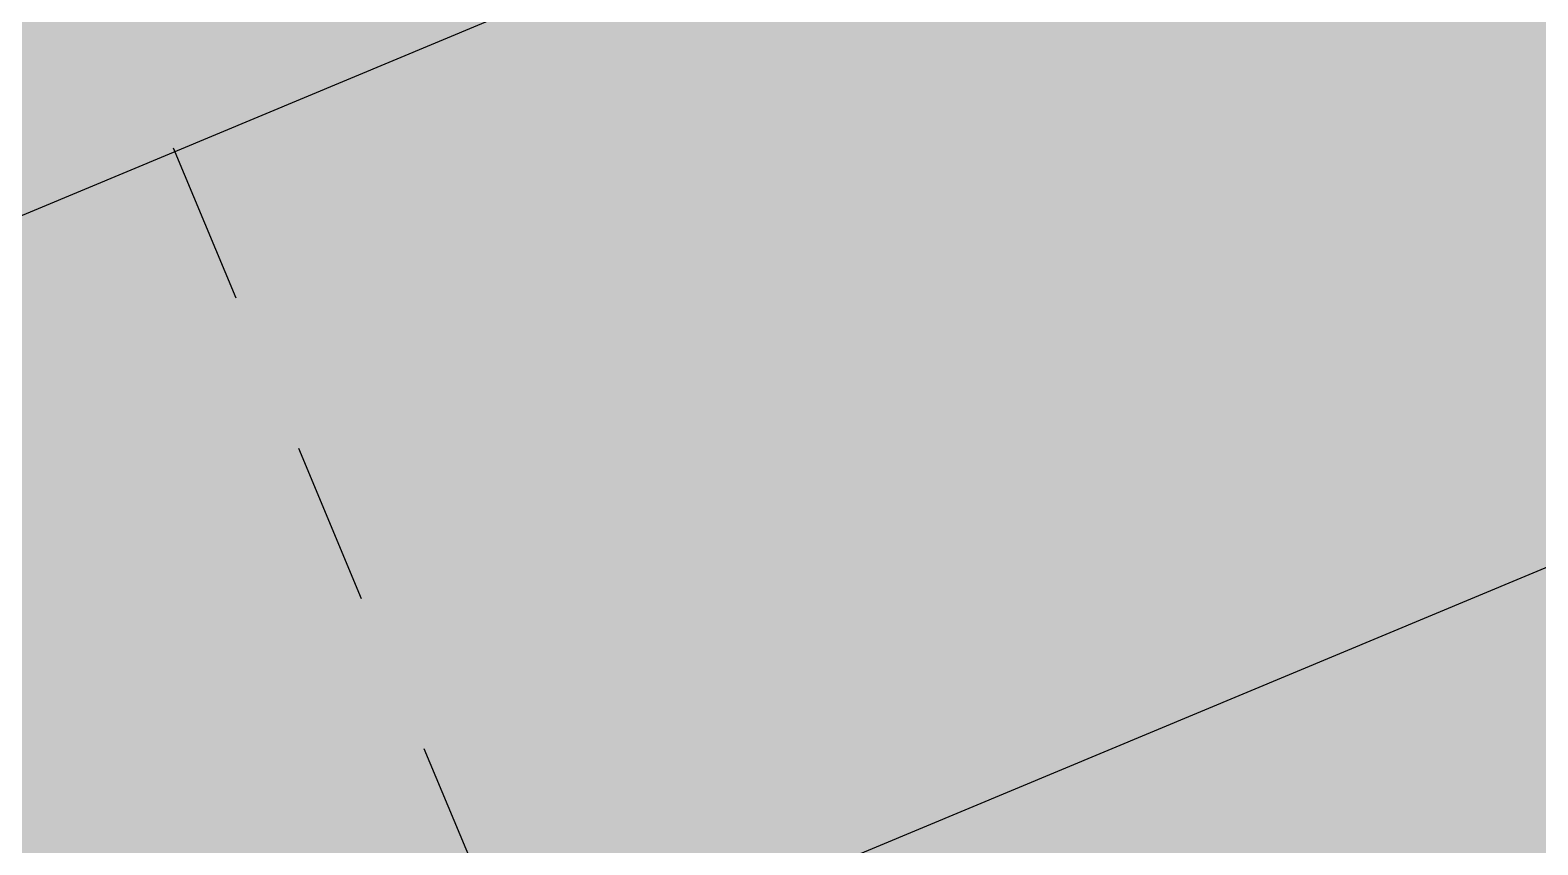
# Model space of a CAD drawing. Header units: metres. Extents: x -154 to 570, y -18 to 184.
# Drawn here: x -51.314 to -50.388, y 8.378 to 8.878 of the extents above; entities that cross this region are included whole.
import ezdxf
from ezdxf.xclip import XClip

# ---------------------------------------------------------------- set-up
doc = ezdxf.new("R2010")
doc.units = ezdxf.units.M
doc.header["$XCLIPFRAME"] = 0
doc.linetypes.add('PUC TORRE A$0$DASHEDX2', pattern=[1.5, 1, -0.5])
for name, color, linetype in [('ARQ-AUX', 7, 'Continuous'), ('PUC TORRE A$0$1', 232, 'PUC TORRE A$0$DASHEDX2'), ('PUC TORRE A$0$JL-LAY', 7, 'Continuous')]:
    doc.layers.add(name, color=color, linetype=linetype)
doc.layers.add('PUC$0$ARQ-FORRO', color=9, linetype='Continuous', lineweight=5)

# ---------------------------------------------------------------- blocks, each defined once
blk = doc.blocks.new('PUC$0$forro area comum')
at = {"layer": 'PUC$0$ARQ-FORRO'}
h = blk.add_hatch(color=256, dxfattribs=at)
h.dxf.hatch_style = 1
h.paths.add_polyline_path([(14.80503, 8.42486), (14.80499, 4.92486), (14.59499, 4.92486), (14.59499, 4.10488), (9.60499, 4.10488), (9.60499, 4.92486), (9.24499, 4.92486), (9.24499, 4.10487), (5.55499, 4.10486), (5.55499, 4.52491), (5.39742, 4.52491), (5.39742, 8.70486), (5.55499, 8.70486), (5.55499, 9.28493), (9.24495, 9.28508), (9.24503, 8.42486)])
blk = doc.blocks.new('PUC')
at = {"layer": 'PUC$0$ARQ-FORRO'}
blk.add_blockref('PUC$0$forro area comum', (0, 0), dxfattribs=at)
blk = doc.blocks.new('PUC TORRE A$0$cadeira think')
for points in [[(-0.637, -21.213, 0, 0, 0), (-0.56, -24.775, 0.182, 0.182, 0)], [(0.637, -21.213, 0, 0, 0), (0.56, -24.775, 0.182, 0.182, 0)], [(-1.038, -23.681, 0, 0, 0), (-0.979, -23.524, 0.182, 0.182, 0)], [(-0.803, -23.472, 0, 0, 0), (-0.979, -23.524, 0.182, 0.182, 0)], [(-0.588, -23.472, 0, 0, 0), (-0.803, -23.472, 0.182, 0.182, 0)], [(0.588, -23.472, 0, 0, 0), (0.803, -23.472, 0.182, 0.182, 0)], [(0.803, -23.472, 0, 0, 0), (0.979, -23.524, 0.182, 0.182, 0)], [(1.038, -23.681, 0, 0, 0), (0.979, -23.524, 0.182, 0.182, 0)], [(-1.038, -23.681, 0, 0, 0), (-1.038, -23.824, 0.182, 0.182, 0)], [(-1.038, -23.824, 0, 0, 0), (-1.038, -23.681, 0.182, 0.182, 0)], [(-1.038, -23.824, 0, 0, 0), (-1.038, -24.216, 0.182, 0.182, 0)], [(-1.038, -24.216, 0, 0, 0), (-1.038, -23.824, 0.182, 0.182, 0)], [(1.038, -23.681, 0, 0, 0), (1.038, -23.824, 0.182, 0.182, 0)], [(1.038, -23.824, 0, 0, 0), (1.038, -23.681, 0.182, 0.182, 0)], [(1.038, -23.824, 0, 0, 0), (1.038, -24.216, 0.182, 0.182, 0)], [(1.038, -24.216, 0, 0, 0), (1.038, -23.824, 0.182, 0.182, 0)], [(-1.038, -24.216, 0, 0, 0), (-1.038, -24.752, 0.182, 0.182, 0)], [(-1.038, -24.752, 0, 0, 0), (-1.038, -24.216, 0.182, 0.182, 0)], [(1.038, -24.216, 0, 0, 0), (1.038, -24.752, 0.182, 0.182, 0)], [(1.038, -24.752, 0, 0, 0), (1.038, -24.216, 0.182, 0.182, 0)], [(-1.038, -24.752, 0, 0, 0), (-1.038, -25.287, 0.182, 0.182, 0)], [(-1.038, -24.752, 0, 0, 0), (-1.038, -25.287, 0.182, 0.182, 0)], [(-0.552, -25.125, 0, 0, 0), (-0.56, -24.775, 0.182, 0.182, 0)], [(0.553, -25.125, 0, 0, 0), (0.56, -24.775, 0.182, 0.182, 0)], [(1.038, -24.752, 0, 0, 0), (1.038, -25.287, 0.182, 0.182, 0)], [(1.038, -24.752, 0, 0, 0), (1.038, -25.287, 0.182, 0.182, 0)], [(-1.038, -25.68, 0, 0, 0), (-1.038, -25.287, 0.182, 0.182, 0)], [(-1.038, -25.287, 0, 0, 0), (-1.038, -25.68, 0.182, 0.182, 0)], [(-0.565, -25.505, 0, 0, 0), (-0.552, -25.39, 0.182, 0.182, 0)], [(-0.552, -25.39, 0, 0, 0), (-0.552, -25.125, 0.182, 0.182, 0)], [(0.552, -25.39, 0, 0, 0), (0.553, -25.125, 0.182, 0.182, 0)], [(0.552, -25.39, 0, 0, 0), (0.565, -25.505, 0.182, 0.182, 0)], [(1.038, -25.68, 0, 0, 0), (1.038, -25.287, 0.182, 0.182, 0)], [(1.038, -25.287, 0, 0, 0), (1.038, -25.68, 0.182, 0.182, 0)], [(-1.038, -25.823, 0, 0, 0), (-1.038, -25.68, 0.182, 0.182, 0)], [(-1.038, -25.68, 0, 0, 0), (-1.038, -25.823, 0.182, 0.182, 0)], [(-1.038, -25.823, 0, 0, 0), (-0.979, -25.979, 0.182, 0.182, 0)], [(-0.563, -25.579, 0, 0, 0), (-0.565, -25.505, 0.182, 0.182, 0)], [(-0.523, -25.766, 0, 0, 0), (-0.563, -25.579, 0.182, 0.182, 0)], [(-0.423, -25.922, 0, 0, 0), (-0.523, -25.766, 0.182, 0.182, 0)], [(-0.423, -26.031, 0, 0, 0), (-0.423, -25.922, 0.182, 0.182, 0)], [(-0.423, -25.922, 0, 0, 0), (-0.423, -26.031, 0.182, 0.182, 0)], [(-0.4, -25.959, 0, 0, 0), (-0.423, -25.922, 0.182, 0.182, 0)], [(-0.4, -25.959, 0, 0, 0), (-0.364, -25.983, 0.182, 0.182, 0)], [(0.217, -26.083, 0, 0, 0), (0.4, -25.959, 0.182, 0.182, 0)], [(0.4, -25.959, 0, 0, 0), (0.423, -25.922, 0.182, 0.182, 0)], [(0.423, -25.922, 0, 0, 0), (0.523, -25.766, 0.182, 0.182, 0)], [(0.423, -26.031, 0, 0, 0), (0.423, -25.922, 0.182, 0.182, 0)], [(0.423, -25.922, 0, 0, 0), (0.423, -26.031, 0.182, 0.182, 0)], [(0.523, -25.766, 0, 0, 0), (0.563, -25.579, 0.182, 0.182, 0)], [(0.563, -25.579, 0, 0, 0), (0.565, -25.505, 0.182, 0.182, 0)], [(1.038, -25.823, 0, 0, 0), (0.979, -25.979, 0.182, 0.182, 0)], [(1.038, -25.823, 0, 0, 0), (1.038, -25.68, 0.182, 0.182, 0)], [(1.038, -25.68, 0, 0, 0), (1.038, -25.823, 0.182, 0.182, 0)], [(-0.803, -26.031, 0, 0, 0), (-0.979, -25.979, 0.182, 0.182, 0)], [(-0.423, -26.031, 0, 0, 0), (-0.803, -26.031, 0.182, 0.182, 0)], [(-0.364, -26.031, 0, 0, 0), (-0.364, -25.983, 0.182, 0.182, 0)], [(-0.364, -26.031, 0, 0, 0), (-0.364, -25.983, 0.182, 0.182, 0)], [(-0.364, -25.983, 0, 0, 0), (-0.217, -26.083, 0.182, 0.182, 0)], [(-0.364, -26.031, 0, 0, 0), (-0.293, -26.031, 0.182, 0.182, 0)], [(0, -26.127, 0, 0, 0), (-0.217, -26.083, 0.182, 0.182, 0)], [(0.217, -26.083, 0, 0, 0), (0, -26.127, 0.182, 0.182, 0)], [(0.293, -26.031, 0, 0, 0), (0.364, -26.031, 0.182, 0.182, 0)], [(0.364, -26.031, 0, 0, 0), (0.364, -25.983, 0.182, 0.182, 0)], [(0.364, -25.983, 0, 0, 0), (0.364, -26.031, 0.182, 0.182, 0)], [(0.423, -26.031, 0, 0, 0), (0.803, -26.031, 0.182, 0.182, 0)], [(0.803, -26.031, 0, 0, 0), (0.979, -25.979, 0.182, 0.182, 0)]]:
    blk.add_lwpolyline(points, format="xyseb")
blk = doc.blocks.new('PUC TORRE A$0$A$Ccbad53d6')
at = {"layer": 'PUC TORRE A$0$JL-LAY', "elevation": 0.00001}
for points in [[(0.83884, 2.40824), (4.53411, 2.40824), (4.53411, 1.84824), (0.83884, 1.84824)], [(0.83884, 1.28824), (4.53411, 1.28824), (4.53411, 1.84824), (0.83884, 1.84824)]]:
    blk.add_lwpolyline(points, close=True, dxfattribs=at)
at = {"layer": 'PUC TORRE A$0$JL-LAY', "xscale": -0.01968503937007875, "yscale": 0.01968503937007875, "zscale": 0.01968503937007875, "rotation": 170.1028339548699}
blk.add_blockref('PUC TORRE A$0$cadeira think', (1.34596, 0.89752), dxfattribs=at)
blk = doc.blocks.new('PUC TORRE A$0$est-lo-08-6sa-r00')
at = {"layer": 'PUC TORRE A$0$1'}
blk.add_line((-965.511702, -1189.037616), (-1061.579404, -958.860895), dxfattribs=at)
blk = doc.blocks.new('PUC TORRE A')
at = {"linetype": 'Continuous', "xscale": 0.01, "yscale": 0.01, "zscale": 0.01, "rotation": 337.346050855639}
blk.add_blockref('PUC TORRE A$0$est-lo-08-6sa-r00', (0, 0), dxfattribs=at)
at = {"rotation": 180}
blk.add_blockref('PUC', (0, 0), dxfattribs=at)
blk.add_blockref('PUC TORRE A$0$A$Ccbad53d6', (-14.80499, -8.40486, 0))

msp = doc.modelspace()

# ---------------------------------------------------------------- block references
at = {"layer": 'ARQ-AUX'}
ref = msp.add_blockref('PUC TORRE A', (-41.3011, 20.0503), dxfattribs=dict(at, rotation=22.65399974700688))
XClip(ref).set_block_clipping_path([(-39.4887443389, 9.0876903958), (22.5684148774, 6.6865170025), (22.1624403813, -11.147022554), (-39.3438260633, -13.5584077345)])

doc.saveas('drawing.dxf')
